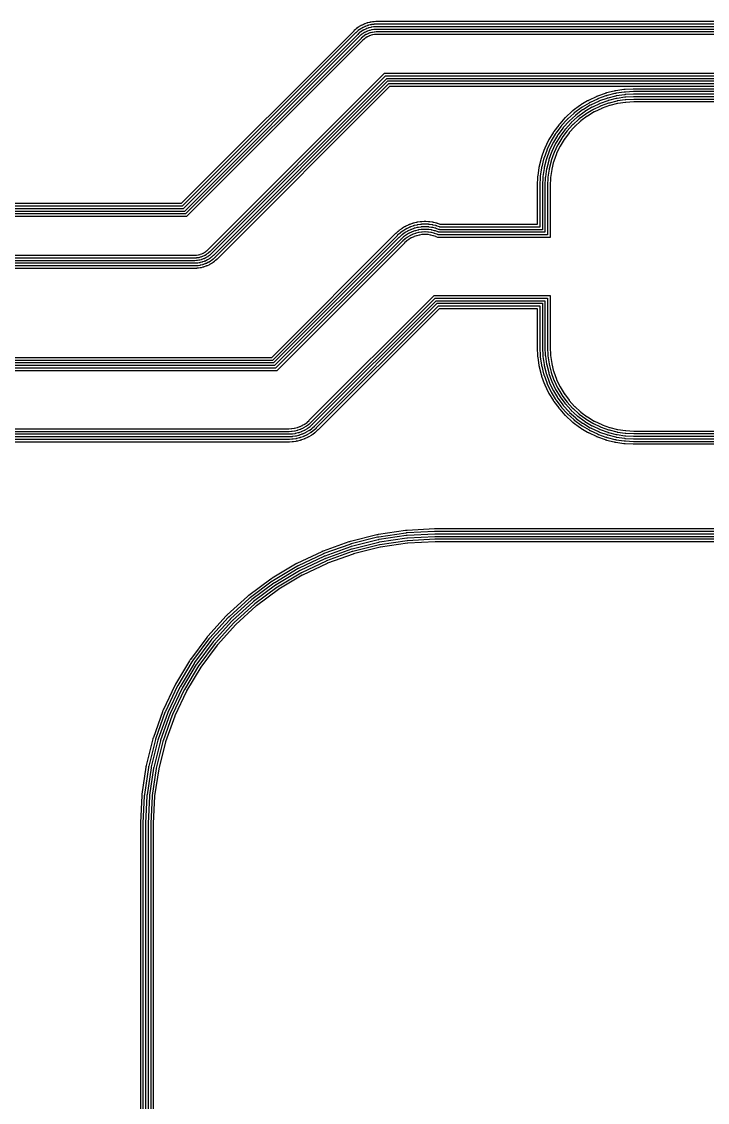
# Model space of a CAD drawing. Header units: metres. Extents: x 1.5 to 44, y 0.3 to 33.8.
# Drawn here: x 22.78 to 33.4, y 17.03 to 33.77 of the extents above; entities that cross this region are included whole.
import ezdxf

# ---------------------------------------------------------------- set-up
doc = ezdxf.new("R2010")
doc.units = ezdxf.units.M

msp = doc.modelspace()

# ---------------------------------------------------------------- linework, layer by layer
for points in [[(39.025, 33.694), (28.274, 33.694), (28.27, 33.694), (28.266, 33.694), (28.241, 33.693), (28.237, 33.692), (28.233, 33.692), (28.229, 33.692), (28.225, 33.691), (28.2, 33.687), (28.196, 33.687), (28.192, 33.686), (28.188, 33.685), (28.184, 33.684), (28.16, 33.678), (28.156, 33.677), (28.152, 33.676), (28.148, 33.675), (28.144, 33.673), (28.121, 33.665), (28.117, 33.664), (28.113, 33.662), (28.109, 33.661), (28.106, 33.659), (28.083, 33.648), (28.08, 33.646), (28.076, 33.645), (28.072, 33.643), (28.069, 33.64), (28.048, 33.628), (28.044, 33.626), (28.041, 33.623), (28.037, 33.621), (28.034, 33.619), (28.014, 33.604), (28.011, 33.601), (28.007, 33.599), (28.004, 33.596), (28.001, 33.593), (27.983, 33.577), (27.979, 33.573), (27.977, 33.571), (27.977, 33.571), (25.28, 30.874), (21.926, 30.874)], [(39.025, 33.734), (28.274, 33.734), (28.269, 33.734), (28.264, 33.734), (28.239, 33.733), (28.234, 33.732), (28.229, 33.732), (28.224, 33.731), (28.219, 33.731), (28.194, 33.727), (28.189, 33.726), (28.184, 33.725), (28.179, 33.724), (28.174, 33.723), (28.15, 33.717), (28.145, 33.716), (28.14, 33.714), (28.136, 33.713), (28.131, 33.711), (28.108, 33.703), (28.103, 33.701), (28.098, 33.699), (28.093, 33.697), (28.089, 33.695), (28.066, 33.684), (28.062, 33.682), (28.057, 33.68), (28.053, 33.677), (28.048, 33.675), (28.027, 33.662), (28.023, 33.659), (28.018, 33.657), (28.014, 33.654), (28.01, 33.651), (27.99, 33.636), (27.986, 33.633), (27.982, 33.63), (27.978, 33.626), (27.974, 33.623), (27.956, 33.606), (27.951, 33.602), (27.949, 33.599), (27.949, 33.599), (25.263, 30.914), (21.952, 30.914)], [(39.025, 33.774), (28.274, 33.774), (28.268, 33.774), (28.262, 33.774), (28.237, 33.773), (28.231, 33.772), (28.225, 33.772), (28.219, 33.771), (28.213, 33.77), (28.189, 33.767), (28.182, 33.766), (28.176, 33.765), (28.17, 33.763), (28.164, 33.762), (28.141, 33.756), (28.135, 33.754), (28.129, 33.753), (28.123, 33.751), (28.117, 33.749), (28.094, 33.74), (28.088, 33.738), (28.083, 33.736), (28.077, 33.734), (28.071, 33.731), (28.049, 33.721), (28.044, 33.718), (28.038, 33.715), (28.033, 33.712), (28.028, 33.709), (28.007, 33.696), (28.001, 33.693), (27.996, 33.69), (27.991, 33.686), (27.986, 33.683), (27.966, 33.668), (27.962, 33.664), (27.957, 33.661), (27.952, 33.657), (27.947, 33.653), (27.929, 33.636), (27.924, 33.631), (27.92, 33.628), (27.92, 33.628), (25.247, 30.954), (21.977, 30.954)], [(39.025, 33.574), (28.274, 33.574), (28.273, 33.574), (28.272, 33.574), (28.247, 33.573), (28.246, 33.573), (28.245, 33.573), (28.243, 33.573), (28.242, 33.572), (28.218, 33.569), (28.217, 33.569), (28.215, 33.568), (28.214, 33.568), (28.213, 33.568), (28.189, 33.562), (28.188, 33.562), (28.187, 33.561), (28.186, 33.561), (28.185, 33.56), (28.161, 33.552), (28.16, 33.552), (28.159, 33.551), (28.158, 33.551), (28.157, 33.55), (28.135, 33.54), (28.134, 33.539), (28.133, 33.539), (28.131, 33.538), (28.13, 33.537), (28.109, 33.525), (28.108, 33.524), (28.107, 33.524), (28.106, 33.523), (28.105, 33.522), (28.086, 33.508), (28.085, 33.507), (28.084, 33.506), (28.083, 33.505), (28.082, 33.504), (28.064, 33.488), (28.062, 33.487), (28.062, 33.486), (28.062, 33.486), (25.33, 30.754), (21.846, 30.754)], [(39.025, 33.614), (28.274, 33.614), (28.272, 33.614), (28.27, 33.614), (28.245, 33.613), (28.243, 33.613), (28.241, 33.612), (28.238, 33.612), (28.236, 33.612), (28.212, 33.608), (28.21, 33.608), (28.208, 33.608), (28.205, 33.607), (28.203, 33.607), (28.18, 33.601), (28.177, 33.6), (28.175, 33.599), (28.173, 33.599), (28.171, 33.598), (28.148, 33.59), (28.146, 33.589), (28.144, 33.588), (28.142, 33.587), (28.14, 33.586), (28.118, 33.576), (28.116, 33.575), (28.114, 33.574), (28.112, 33.573), (28.11, 33.572), (28.089, 33.559), (28.087, 33.558), (28.085, 33.557), (28.083, 33.556), (28.081, 33.554), (28.062, 33.54), (28.06, 33.538), (28.058, 33.537), (28.057, 33.536), (28.055, 33.534), (28.037, 33.518), (28.035, 33.516), (28.034, 33.515), (28.034, 33.515), (25.313, 30.794), (21.875, 30.794)], [(39.025, 33.654), (28.274, 33.654), (28.271, 33.654), (28.268, 33.654), (28.243, 33.653), (28.24, 33.653), (28.237, 33.652), (28.234, 33.652), (28.23, 33.652), (28.206, 33.648), (28.203, 33.647), (28.2, 33.647), (28.197, 33.646), (28.194, 33.645), (28.17, 33.639), (28.167, 33.639), (28.164, 33.638), (28.161, 33.637), (28.158, 33.636), (28.134, 33.627), (28.132, 33.626), (28.129, 33.625), (28.126, 33.624), (28.123, 33.623), (28.101, 33.612), (28.098, 33.611), (28.095, 33.609), (28.092, 33.608), (28.089, 33.606), (28.068, 33.593), (28.066, 33.592), (28.063, 33.59), (28.06, 33.588), (28.058, 33.586), (28.038, 33.572), (28.035, 33.57), (28.033, 33.568), (28.03, 33.566), (28.028, 33.564), (28.01, 33.547), (28.007, 33.544), (28.005, 33.543), (28.005, 33.543), (25.297, 30.834), (21.901, 30.834)], [(21.846, 30.154), (25.454, 30.154), (25.455, 30.154), (25.456, 30.154), (25.481, 30.155), (25.482, 30.155), (25.483, 30.155), (25.485, 30.155), (25.486, 30.156), (25.51, 30.159), (25.511, 30.159), (25.513, 30.16), (25.514, 30.16), (25.515, 30.16), (25.539, 30.166), (25.54, 30.166), (25.541, 30.167), (25.542, 30.167), (25.543, 30.168), (25.567, 30.176), (25.568, 30.176), (25.569, 30.177), (25.57, 30.177), (25.571, 30.178), (25.593, 30.188), (25.594, 30.189), (25.595, 30.189), (25.597, 30.19), (25.598, 30.191), (25.619, 30.203), (25.62, 30.204), (25.621, 30.204), (25.622, 30.205), (25.623, 30.206), (25.642, 30.221), (25.643, 30.221), (25.644, 30.222), (25.645, 30.223), (25.646, 30.224), (25.664, 30.24), (25.666, 30.241), (25.666, 30.242), (25.666, 30.242), (28.398, 32.974), (38.725, 32.974)], [(21.875, 30.114), (25.454, 30.114), (25.456, 30.114), (25.458, 30.114), (25.483, 30.115), (25.485, 30.115), (25.487, 30.116), (25.49, 30.116), (25.492, 30.116), (25.516, 30.12), (25.518, 30.12), (25.52, 30.12), (25.523, 30.121), (25.525, 30.121), (25.548, 30.127), (25.551, 30.128), (25.553, 30.129), (25.555, 30.129), (25.557, 30.13), (25.58, 30.138), (25.582, 30.139), (25.584, 30.14), (25.586, 30.141), (25.588, 30.142), (25.61, 30.152), (25.612, 30.153), (25.614, 30.154), (25.616, 30.155), (25.618, 30.156), (25.639, 30.169), (25.641, 30.17), (25.643, 30.171), (25.645, 30.172), (25.647, 30.174), (25.666, 30.188), (25.668, 30.19), (25.67, 30.191), (25.671, 30.193), (25.673, 30.194), (25.691, 30.21), (25.693, 30.212), (25.695, 30.214), (25.695, 30.214), (28.415, 32.934), (38.685, 32.934)], [(21.901, 30.074), (25.454, 30.074), (25.457, 30.074), (25.46, 30.074), (25.485, 30.075), (25.488, 30.075), (25.491, 30.076), (25.494, 30.076), (25.498, 30.076), (25.522, 30.08), (25.525, 30.081), (25.528, 30.081), (25.531, 30.082), (25.534, 30.083), (25.558, 30.089), (25.561, 30.089), (25.564, 30.09), (25.567, 30.091), (25.57, 30.092), (25.594, 30.101), (25.597, 30.102), (25.599, 30.103), (25.602, 30.104), (25.605, 30.105), (25.628, 30.116), (25.63, 30.117), (25.633, 30.119), (25.636, 30.12), (25.639, 30.122), (25.66, 30.135), (25.663, 30.136), (25.665, 30.138), (25.668, 30.14), (25.67, 30.142), (25.69, 30.156), (25.693, 30.158), (25.695, 30.16), (25.698, 30.162), (25.7, 30.164), (25.718, 30.181), (25.721, 30.184), (25.723, 30.185), (25.723, 30.185), (28.431, 32.894), (38.645, 32.894)], [(21.926, 30.034), (25.454, 30.034), (25.458, 30.034), (25.462, 30.034), (25.487, 30.035), (25.491, 30.036), (25.495, 30.036), (25.499, 30.036), (25.503, 30.037), (25.528, 30.041), (25.532, 30.041), (25.536, 30.042), (25.54, 30.043), (25.544, 30.044), (25.568, 30.05), (25.572, 30.051), (25.576, 30.052), (25.58, 30.053), (25.584, 30.055), (25.607, 30.063), (25.611, 30.064), (25.615, 30.066), (25.619, 30.068), (25.622, 30.069), (25.645, 30.08), (25.648, 30.082), (25.652, 30.083), (25.656, 30.086), (25.659, 30.088), (25.68, 30.1), (25.684, 30.102), (25.687, 30.105), (25.691, 30.107), (25.694, 30.109), (25.714, 30.124), (25.717, 30.127), (25.721, 30.129), (25.724, 30.132), (25.727, 30.135), (25.745, 30.151), (25.749, 30.155), (25.751, 30.157), (25.751, 30.157), (28.448, 32.854), (38.605, 32.854)], [(36.263, 32.689), (32.263, 32.689), (32.258, 32.689), (32.253, 32.689), (32.13, 32.683), (32.125, 32.682), (32.12, 32.682), (32.115, 32.681), (32.11, 32.681), (31.988, 32.663), (31.983, 32.662), (31.978, 32.661), (31.973, 32.66), (31.968, 32.659), (31.849, 32.629), (31.844, 32.628), (31.839, 32.626), (31.834, 32.625), (31.829, 32.623), (31.714, 32.582), (31.709, 32.58), (31.704, 32.578), (31.7, 32.576), (31.695, 32.574), (31.584, 32.521), (31.579, 32.519), (31.575, 32.517), (31.57, 32.514), (31.566, 32.512), (31.461, 32.448), (31.456, 32.446), (31.452, 32.443), (31.448, 32.44), (31.443, 32.437), (31.345, 32.364), (31.341, 32.361), (31.337, 32.358), (31.333, 32.354), (31.329, 32.351), (31.238, 32.268), (31.234, 32.265), (31.231, 32.261), (31.227, 32.258), (31.224, 32.254), (31.141, 32.163), (31.138, 32.159), (31.134, 32.155), (31.131, 32.151), (31.128, 32.147), (31.055, 32.049), (31.052, 32.044), (31.049, 32.04), (31.046, 32.036), (31.044, 32.031), (30.98, 31.926), (30.978, 31.922), (30.975, 31.917), (30.973, 31.913), (30.971, 31.908), (30.918, 31.797), (30.916, 31.792), (30.914, 31.788), (30.912, 31.783), (30.91, 31.778), (30.869, 31.663), (30.867, 31.658), (30.866, 31.653), (30.864, 31.648), (30.863, 31.643), (30.833, 31.524), (30.832, 31.519), (30.831, 31.514), (30.83, 31.509), (30.829, 31.504), (30.811, 31.382), (30.811, 31.377), (30.81, 31.372), (30.81, 31.367), (30.809, 31.362), (30.803, 31.239), (30.803, 31.234), (30.803, 31.229), (30.803, 30.589), (29.257, 30.589), (29.254, 30.591), (29.249, 30.592), (29.212, 30.606), (29.207, 30.607), (29.202, 30.609), (29.197, 30.61), (29.192, 30.612), (29.154, 30.621), (29.149, 30.622), (29.144, 30.623), (29.139, 30.624), (29.134, 30.625), (29.095, 30.631), (29.09, 30.632), (29.085, 30.632), (29.08, 30.633), (29.075, 30.633), (29.035, 30.635), (29.03, 30.635), (29.025, 30.635), (29.02, 30.635), (29.015, 30.635), (28.975, 30.633), (28.97, 30.633), (28.965, 30.632), (28.96, 30.632), (28.955, 30.631), (28.916, 30.625), (28.911, 30.624), (28.906, 30.623), (28.901, 30.622), (28.896, 30.621), (28.858, 30.612), (28.853, 30.61), (28.848, 30.609), (28.843, 30.607), (28.838, 30.606), (28.801, 30.592), (28.796, 30.591), (28.791, 30.589), (28.787, 30.587), (28.782, 30.585), (28.747, 30.568), (28.742, 30.566), (28.737, 30.563), (28.733, 30.561), (28.728, 30.558), (28.695, 30.538), (28.69, 30.535), (28.686, 30.532), (28.682, 30.529), (28.678, 30.526), (28.646, 30.503), (28.642, 30.5), (28.638, 30.497), (28.634, 30.493), (28.63, 30.49), (28.601, 30.464), (28.596, 30.459), (28.594, 30.456), (28.594, 30.456), (26.661, 28.524), (21.86, 28.524)], [(36.263, 32.729), (32.263, 32.729), (32.257, 32.729), (32.251, 32.729), (32.128, 32.723), (32.122, 32.722), (32.116, 32.722), (32.11, 32.721), (32.104, 32.72), (31.982, 32.702), (31.976, 32.701), (31.97, 32.7), (31.964, 32.699), (31.958, 32.698), (31.839, 32.668), (31.833, 32.666), (31.828, 32.664), (31.822, 32.663), (31.816, 32.661), (31.7, 32.619), (31.695, 32.617), (31.689, 32.615), (31.683, 32.612), (31.678, 32.61), (31.567, 32.557), (31.561, 32.555), (31.556, 32.552), (31.551, 32.549), (31.545, 32.546), (31.44, 32.483), (31.435, 32.48), (31.43, 32.476), (31.425, 32.473), (31.42, 32.469), (31.321, 32.396), (31.316, 32.392), (31.311, 32.389), (31.307, 32.385), (31.302, 32.381), (31.211, 32.298), (31.207, 32.294), (31.202, 32.29), (31.198, 32.285), (31.194, 32.281), (31.112, 32.19), (31.107, 32.185), (31.103, 32.181), (31.1, 32.176), (31.096, 32.171), (31.023, 32.072), (31.019, 32.067), (31.016, 32.062), (31.012, 32.057), (31.009, 32.052), (30.946, 31.947), (30.943, 31.941), (30.94, 31.936), (30.937, 31.931), (30.935, 31.925), (30.882, 31.814), (30.88, 31.809), (30.877, 31.803), (30.875, 31.797), (30.873, 31.792), (30.831, 31.676), (30.829, 31.67), (30.828, 31.664), (30.826, 31.659), (30.824, 31.653), (30.795, 31.534), (30.793, 31.528), (30.792, 31.522), (30.791, 31.516), (30.79, 31.51), (30.772, 31.388), (30.771, 31.382), (30.77, 31.376), (30.77, 31.37), (30.769, 31.364), (30.763, 31.241), (30.763, 31.235), (30.763, 31.229), (30.763, 30.629), (29.265, 30.629), (29.262, 30.63), (29.225, 30.643), (29.22, 30.645), (29.214, 30.647), (29.208, 30.649), (29.202, 30.65), (29.164, 30.66), (29.158, 30.661), (29.152, 30.663), (29.146, 30.664), (29.14, 30.665), (29.101, 30.671), (29.095, 30.671), (29.089, 30.672), (29.083, 30.673), (29.077, 30.673), (29.037, 30.675), (29.031, 30.675), (29.025, 30.675), (29.019, 30.675), (29.013, 30.675), (28.974, 30.673), (28.967, 30.673), (28.961, 30.672), (28.955, 30.671), (28.949, 30.671), (28.91, 30.665), (28.904, 30.664), (28.898, 30.663), (28.892, 30.661), (28.886, 30.66), (28.848, 30.65), (28.842, 30.649), (28.836, 30.647), (28.83, 30.645), (28.825, 30.643), (28.788, 30.63), (28.782, 30.628), (28.776, 30.626), (28.771, 30.623), (28.765, 30.621), (28.729, 30.604), (28.724, 30.601), (28.719, 30.598), (28.713, 30.595), (28.708, 30.592), (28.674, 30.572), (28.669, 30.569), (28.664, 30.566), (28.659, 30.562), (28.654, 30.559), (28.622, 30.535), (28.617, 30.531), (28.613, 30.528), (28.608, 30.524), (28.603, 30.52), (28.574, 30.493), (28.569, 30.488), (28.565, 30.485), (28.565, 30.485), (26.645, 28.564), (21.881, 28.564)], [(21.952, 29.994), (25.454, 29.994), (25.459, 29.994), (25.464, 29.994), (25.489, 29.995), (25.494, 29.996), (25.499, 29.996), (25.504, 29.997), (25.509, 29.997), (25.534, 30.001), (25.539, 30.002), (25.544, 30.003), (25.549, 30.004), (25.554, 30.005), (25.578, 30.011), (25.583, 30.012), (25.588, 30.014), (25.592, 30.015), (25.597, 30.017), (25.62, 30.025), (25.625, 30.027), (25.63, 30.029), (25.635, 30.031), (25.64, 30.033), (25.662, 30.044), (25.666, 30.046), (25.671, 30.048), (25.675, 30.051), (25.68, 30.053), (25.701, 30.066), (25.705, 30.069), (25.71, 30.071), (25.714, 30.074), (25.718, 30.077), (25.738, 30.092), (25.742, 30.095), (25.746, 30.098), (25.75, 30.102), (25.754, 30.105), (25.772, 30.122), (25.777, 30.126), (25.779, 30.129), (25.779, 30.129), (28.465, 32.814), (38.565, 32.814)], [(21.977, 29.954), (25.454, 29.954), (25.46, 29.954), (25.466, 29.954), (25.491, 29.955), (25.497, 29.956), (25.503, 29.956), (25.509, 29.957), (25.515, 29.958), (25.539, 29.961), (25.546, 29.962), (25.552, 29.963), (25.558, 29.965), (25.564, 29.966), (25.587, 29.972), (25.593, 29.974), (25.599, 29.975), (25.605, 29.977), (25.611, 29.979), (25.634, 29.988), (25.64, 29.99), (25.645, 29.992), (25.651, 29.994), (25.657, 29.997), (25.679, 30.007), (25.684, 30.01), (25.69, 30.013), (25.695, 30.016), (25.7, 30.019), (25.722, 30.032), (25.727, 30.035), (25.732, 30.038), (25.737, 30.042), (25.742, 30.045), (25.762, 30.06), (25.766, 30.064), (25.771, 30.067), (25.776, 30.071), (25.781, 30.075), (25.799, 30.092), (25.804, 30.097), (25.808, 30.1), (25.808, 30.1), (28.481, 32.774), (38.525, 32.774)], [(36.263, 32.529), (32.263, 32.529), (32.262, 32.529), (32.261, 32.529), (32.138, 32.523), (32.137, 32.523), (32.136, 32.523), (32.134, 32.523), (32.133, 32.522), (32.012, 32.504), (32.011, 32.504), (32.009, 32.504), (32.008, 32.504), (32.007, 32.503), (31.888, 32.474), (31.887, 32.473), (31.886, 32.473), (31.884, 32.473), (31.883, 32.472), (31.768, 32.431), (31.767, 32.431), (31.766, 32.43), (31.764, 32.43), (31.763, 32.429), (31.652, 32.377), (31.651, 32.376), (31.65, 32.376), (31.649, 32.375), (31.648, 32.374), (31.543, 32.311), (31.542, 32.311), (31.541, 32.31), (31.54, 32.309), (31.539, 32.309), (31.44, 32.235), (31.439, 32.235), (31.438, 32.234), (31.437, 32.233), (31.436, 32.232), (31.346, 32.15), (31.345, 32.149), (31.344, 32.148), (31.343, 32.147), (31.342, 32.146), (31.26, 32.056), (31.259, 32.055), (31.258, 32.054), (31.257, 32.053), (31.257, 32.052), (31.184, 31.953), (31.183, 31.952), (31.182, 31.951), (31.181, 31.95), (31.181, 31.949), (31.118, 31.844), (31.117, 31.843), (31.117, 31.842), (31.116, 31.841), (31.115, 31.84), (31.063, 31.729), (31.062, 31.728), (31.062, 31.727), (31.062, 31.725), (31.061, 31.724), (31.02, 31.609), (31.019, 31.608), (31.019, 31.606), (31.019, 31.605), (31.018, 31.604), (30.989, 31.485), (30.988, 31.484), (30.988, 31.483), (30.988, 31.481), (30.988, 31.48), (30.97, 31.359), (30.969, 31.358), (30.969, 31.356), (30.969, 31.355), (30.969, 31.354), (30.963, 31.231), (30.963, 31.23), (30.963, 31.229), (30.963, 30.429), (29.222, 30.429), (29.2, 30.44), (29.198, 30.44), (29.197, 30.441), (29.196, 30.441), (29.195, 30.442), (29.158, 30.455), (29.157, 30.455), (29.156, 30.456), (29.155, 30.456), (29.153, 30.456), (29.115, 30.466), (29.114, 30.466), (29.113, 30.467), (29.112, 30.467), (29.11, 30.467), (29.072, 30.473), (29.07, 30.473), (29.069, 30.473), (29.068, 30.473), (29.067, 30.473), (29.027, 30.475), (29.026, 30.475), (29.025, 30.475), (29.024, 30.475), (29.023, 30.475), (28.983, 30.473), (28.982, 30.473), (28.981, 30.473), (28.98, 30.473), (28.978, 30.473), (28.94, 30.467), (28.938, 30.467), (28.937, 30.467), (28.936, 30.466), (28.935, 30.466), (28.897, 30.456), (28.896, 30.456), (28.894, 30.456), (28.893, 30.455), (28.892, 30.455), (28.855, 30.442), (28.854, 30.441), (28.853, 30.441), (28.852, 30.44), (28.85, 30.44), (28.815, 30.423), (28.814, 30.423), (28.813, 30.422), (28.812, 30.421), (28.811, 30.421), (28.777, 30.401), (28.776, 30.4), (28.775, 30.399), (28.774, 30.399), (28.773, 30.398), (28.741, 30.375), (28.74, 30.374), (28.739, 30.373), (28.738, 30.372), (28.738, 30.371), (28.708, 30.345), (28.707, 30.344), (28.707, 30.343), (28.707, 30.343), (26.728, 28.364), (21.775, 28.364)], [(36.263, 32.569), (32.263, 32.569), (32.261, 32.569), (32.259, 32.569), (32.136, 32.563), (32.134, 32.563), (32.132, 32.563), (32.129, 32.562), (32.127, 32.562), (32.006, 32.544), (32.004, 32.544), (32.002, 32.543), (31.999, 32.543), (31.997, 32.542), (31.878, 32.512), (31.876, 32.512), (31.874, 32.511), (31.872, 32.511), (31.87, 32.51), (31.754, 32.469), (31.752, 32.468), (31.75, 32.467), (31.748, 32.466), (31.746, 32.465), (31.635, 32.413), (31.633, 32.412), (31.631, 32.411), (31.629, 32.41), (31.627, 32.409), (31.522, 32.346), (31.52, 32.344), (31.519, 32.343), (31.517, 32.342), (31.515, 32.341), (31.416, 32.268), (31.415, 32.266), (31.413, 32.265), (31.411, 32.263), (31.41, 32.262), (31.319, 32.18), (31.317, 32.178), (31.315, 32.177), (31.314, 32.175), (31.312, 32.173), (31.23, 32.082), (31.229, 32.081), (31.227, 32.079), (31.226, 32.077), (31.224, 32.076), (31.151, 31.977), (31.15, 31.975), (31.149, 31.973), (31.148, 31.972), (31.146, 31.97), (31.083, 31.865), (31.082, 31.863), (31.081, 31.861), (31.08, 31.859), (31.079, 31.857), (31.027, 31.746), (31.026, 31.744), (31.025, 31.742), (31.024, 31.74), (31.023, 31.738), (30.982, 31.622), (30.981, 31.62), (30.981, 31.618), (30.98, 31.616), (30.98, 31.614), (30.95, 31.495), (30.949, 31.493), (30.949, 31.49), (30.948, 31.488), (30.948, 31.486), (30.93, 31.365), (30.93, 31.363), (30.929, 31.36), (30.929, 31.358), (30.929, 31.356), (30.923, 31.233), (30.923, 31.231), (30.923, 31.229), (30.923, 30.469), (29.231, 30.469), (29.217, 30.476), (29.215, 30.477), (29.213, 30.478), (29.211, 30.479), (29.208, 30.479), (29.172, 30.493), (29.169, 30.493), (29.167, 30.494), (29.165, 30.495), (29.163, 30.495), (29.125, 30.505), (29.123, 30.505), (29.121, 30.506), (29.118, 30.506), (29.116, 30.507), (29.077, 30.512), (29.075, 30.513), (29.073, 30.513), (29.071, 30.513), (29.069, 30.513), (29.029, 30.515), (29.027, 30.515), (29.025, 30.515), (29.023, 30.515), (29.021, 30.515), (28.981, 30.513), (28.979, 30.513), (28.977, 30.513), (28.975, 30.513), (28.973, 30.512), (28.934, 30.507), (28.932, 30.506), (28.929, 30.506), (28.927, 30.505), (28.925, 30.505), (28.887, 30.495), (28.885, 30.495), (28.883, 30.494), (28.881, 30.493), (28.879, 30.493), (28.842, 30.479), (28.839, 30.479), (28.837, 30.478), (28.835, 30.477), (28.833, 30.476), (28.798, 30.459), (28.796, 30.458), (28.794, 30.457), (28.792, 30.456), (28.79, 30.455), (28.756, 30.435), (28.755, 30.434), (28.753, 30.433), (28.751, 30.431), (28.749, 30.43), (28.718, 30.407), (28.716, 30.405), (28.714, 30.404), (28.712, 30.403), (28.711, 30.401), (28.682, 30.375), (28.68, 30.373), (28.678, 30.372), (28.678, 30.372), (26.711, 28.404), (21.797, 28.404)], [(36.263, 32.609), (32.263, 32.609), (32.26, 32.609), (32.257, 32.609), (32.134, 32.603), (32.131, 32.603), (32.128, 32.602), (32.125, 32.602), (32.121, 32.602), (32, 32.584), (31.997, 32.583), (31.994, 32.582), (31.991, 32.582), (31.988, 32.581), (31.869, 32.551), (31.865, 32.55), (31.862, 32.55), (31.859, 32.549), (31.856, 32.548), (31.741, 32.506), (31.738, 32.505), (31.735, 32.504), (31.732, 32.503), (31.729, 32.501), (31.618, 32.449), (31.615, 32.448), (31.612, 32.446), (31.61, 32.445), (31.607, 32.443), (31.502, 32.38), (31.499, 32.378), (31.496, 32.376), (31.494, 32.375), (31.491, 32.373), (31.393, 32.3), (31.39, 32.298), (31.388, 32.296), (31.385, 32.294), (31.383, 32.292), (31.292, 32.209), (31.289, 32.207), (31.287, 32.205), (31.285, 32.203), (31.283, 32.2), (31.2, 32.109), (31.198, 32.107), (31.196, 32.104), (31.194, 32.102), (31.192, 32.099), (31.119, 32.001), (31.117, 31.998), (31.116, 31.996), (31.114, 31.993), (31.112, 31.99), (31.049, 31.885), (31.047, 31.882), (31.046, 31.88), (31.044, 31.877), (31.043, 31.874), (30.991, 31.763), (30.989, 31.76), (30.988, 31.757), (30.987, 31.754), (30.986, 31.751), (30.944, 31.636), (30.943, 31.633), (30.942, 31.63), (30.942, 31.627), (30.941, 31.623), (30.911, 31.504), (30.91, 31.501), (30.91, 31.498), (30.909, 31.495), (30.908, 31.492), (30.89, 31.371), (30.89, 31.367), (30.89, 31.364), (30.889, 31.361), (30.889, 31.358), (30.883, 31.235), (30.883, 31.232), (30.883, 31.229), (30.883, 30.509), (29.24, 30.509), (29.234, 30.512), (29.231, 30.514), (29.228, 30.515), (29.225, 30.516), (29.222, 30.517), (29.185, 30.53), (29.182, 30.531), (29.179, 30.532), (29.176, 30.533), (29.173, 30.534), (29.135, 30.544), (29.132, 30.544), (29.128, 30.545), (29.125, 30.546), (29.122, 30.546), (29.083, 30.552), (29.08, 30.552), (29.077, 30.553), (29.074, 30.553), (29.071, 30.553), (29.031, 30.555), (29.028, 30.555), (29.025, 30.555), (29.022, 30.555), (29.019, 30.555), (28.979, 30.553), (28.976, 30.553), (28.973, 30.553), (28.97, 30.552), (28.967, 30.552), (28.928, 30.546), (28.925, 30.546), (28.922, 30.545), (28.918, 30.544), (28.915, 30.544), (28.877, 30.534), (28.874, 30.533), (28.871, 30.532), (28.868, 30.531), (28.865, 30.53), (28.828, 30.517), (28.825, 30.516), (28.822, 30.515), (28.819, 30.514), (28.816, 30.512), (28.781, 30.495), (28.778, 30.494), (28.775, 30.493), (28.772, 30.491), (28.77, 30.489), (28.736, 30.469), (28.733, 30.468), (28.73, 30.466), (28.728, 30.464), (28.725, 30.462), (28.694, 30.439), (28.691, 30.437), (28.689, 30.435), (28.686, 30.433), (28.684, 30.431), (28.655, 30.404), (28.652, 30.402), (28.65, 30.4), (28.65, 30.4), (26.694, 28.444), (21.82, 28.444)], [(36.263, 32.649), (32.263, 32.649), (32.259, 32.649), (32.255, 32.649), (32.132, 32.643), (32.128, 32.643), (32.124, 32.642), (32.12, 32.642), (32.116, 32.641), (31.994, 32.623), (31.99, 32.622), (31.986, 32.622), (31.982, 32.621), (31.978, 32.62), (31.859, 32.59), (31.855, 32.589), (31.851, 32.588), (31.847, 32.587), (31.843, 32.585), (31.727, 32.544), (31.723, 32.542), (31.72, 32.541), (31.716, 32.539), (31.712, 32.538), (31.601, 32.485), (31.597, 32.483), (31.594, 32.481), (31.59, 32.479), (31.586, 32.477), (31.481, 32.414), (31.478, 32.412), (31.474, 32.41), (31.471, 32.407), (31.467, 32.405), (31.369, 32.332), (31.365, 32.329), (31.362, 32.327), (31.359, 32.324), (31.356, 32.321), (31.265, 32.239), (31.262, 32.236), (31.259, 32.233), (31.256, 32.23), (31.253, 32.227), (31.171, 32.136), (31.168, 32.133), (31.165, 32.13), (31.163, 32.127), (31.16, 32.123), (31.087, 32.025), (31.085, 32.021), (31.082, 32.018), (31.08, 32.014), (31.078, 32.011), (31.015, 31.906), (31.013, 31.902), (31.011, 31.898), (31.009, 31.895), (31.007, 31.891), (30.954, 31.78), (30.953, 31.776), (30.951, 31.772), (30.95, 31.769), (30.948, 31.765), (30.907, 31.649), (30.905, 31.645), (30.904, 31.641), (30.903, 31.637), (30.902, 31.633), (30.872, 31.514), (30.871, 31.51), (30.87, 31.506), (30.87, 31.502), (30.869, 31.498), (30.851, 31.376), (30.85, 31.372), (30.85, 31.368), (30.849, 31.364), (30.849, 31.36), (30.843, 31.237), (30.843, 31.233), (30.843, 31.229), (30.843, 30.549), (29.249, 30.549), (29.247, 30.55), (29.243, 30.552), (29.239, 30.553), (29.235, 30.555), (29.198, 30.568), (29.195, 30.569), (29.191, 30.571), (29.187, 30.572), (29.182, 30.573), (29.144, 30.582), (29.14, 30.583), (29.136, 30.584), (29.132, 30.585), (29.128, 30.586), (29.089, 30.591), (29.085, 30.592), (29.081, 30.592), (29.077, 30.593), (29.073, 30.593), (29.033, 30.595), (29.029, 30.595), (29.025, 30.595), (29.021, 30.595), (29.017, 30.595), (28.977, 30.593), (28.973, 30.593), (28.969, 30.592), (28.965, 30.592), (28.961, 30.591), (28.922, 30.586), (28.918, 30.585), (28.914, 30.584), (28.91, 30.583), (28.906, 30.582), (28.868, 30.573), (28.863, 30.572), (28.859, 30.571), (28.856, 30.569), (28.852, 30.568), (28.815, 30.555), (28.811, 30.553), (28.807, 30.552), (28.803, 30.55), (28.799, 30.548), (28.764, 30.532), (28.76, 30.53), (28.756, 30.528), (28.753, 30.526), (28.749, 30.524), (28.715, 30.504), (28.712, 30.501), (28.708, 30.499), (28.705, 30.497), (28.701, 30.494), (28.67, 30.471), (28.667, 30.468), (28.663, 30.466), (28.66, 30.463), (28.657, 30.46), (28.628, 30.434), (28.624, 30.43), (28.622, 30.428), (28.622, 30.428), (26.678, 28.484), (21.84, 28.484)], [(21.775, 27.464), (26.914, 27.464), (26.915, 27.464), (26.916, 27.464), (26.956, 27.466), (26.957, 27.466), (26.958, 27.466), (26.959, 27.466), (26.961, 27.466), (26.999, 27.472), (27.001, 27.472), (27.002, 27.472), (27.003, 27.473), (27.004, 27.473), (27.042, 27.483), (27.044, 27.483), (27.045, 27.483), (27.046, 27.484), (27.047, 27.484), (27.084, 27.497), (27.085, 27.498), (27.086, 27.498), (27.087, 27.499), (27.089, 27.499), (27.124, 27.516), (27.125, 27.516), (27.126, 27.517), (27.127, 27.518), (27.128, 27.518), (27.162, 27.538), (27.163, 27.539), (27.164, 27.54), (27.165, 27.54), (27.166, 27.541), (27.198, 27.564), (27.199, 27.565), (27.2, 27.566), (27.201, 27.567), (27.201, 27.568), (27.231, 27.594), (27.232, 27.595), (27.232, 27.596), (27.232, 27.596), (29.165, 29.529), (30.963, 29.529), (30.963, 28.729), (30.963, 28.728), (30.963, 28.727), (30.969, 28.604), (30.969, 28.603), (30.969, 28.602), (30.969, 28.6), (30.97, 28.599), (30.988, 28.478), (30.988, 28.477), (30.988, 28.475), (30.988, 28.474), (30.989, 28.473), (31.018, 28.354), (31.019, 28.353), (31.019, 28.352), (31.019, 28.35), (31.02, 28.349), (31.061, 28.234), (31.062, 28.233), (31.062, 28.232), (31.062, 28.23), (31.063, 28.229), (31.115, 28.118), (31.116, 28.117), (31.117, 28.116), (31.117, 28.115), (31.118, 28.114), (31.181, 28.009), (31.181, 28.008), (31.182, 28.007), (31.183, 28.006), (31.184, 28.005), (31.257, 27.906), (31.257, 27.905), (31.258, 27.904), (31.259, 27.903), (31.26, 27.902), (31.342, 27.812), (31.343, 27.811), (31.344, 27.81), (31.345, 27.809), (31.346, 27.808), (31.436, 27.726), (31.437, 27.725), (31.438, 27.724), (31.439, 27.723), (31.44, 27.723), (31.539, 27.65), (31.54, 27.649), (31.541, 27.648), (31.542, 27.647), (31.543, 27.647), (31.648, 27.584), (31.649, 27.583), (31.65, 27.583), (31.651, 27.582), (31.652, 27.581), (31.763, 27.529), (31.764, 27.528), (31.766, 27.528), (31.767, 27.528), (31.768, 27.527), (31.883, 27.486), (31.884, 27.485), (31.886, 27.485), (31.887, 27.485), (31.888, 27.484), (32.007, 27.455), (32.008, 27.454), (32.009, 27.454), (32.011, 27.454), (32.012, 27.454), (32.133, 27.436), (32.134, 27.435), (32.136, 27.435), (32.137, 27.435), (32.138, 27.435), (32.261, 27.429), (32.262, 27.429), (32.263, 27.429), (36.263, 27.429)], [(21.797, 27.424), (26.914, 27.424), (26.916, 27.424), (26.918, 27.424), (26.958, 27.426), (26.96, 27.426), (26.962, 27.426), (26.964, 27.426), (26.966, 27.427), (27.005, 27.432), (27.007, 27.433), (27.01, 27.433), (27.012, 27.434), (27.014, 27.434), (27.052, 27.444), (27.054, 27.444), (27.056, 27.445), (27.058, 27.446), (27.061, 27.446), (27.097, 27.46), (27.1, 27.46), (27.102, 27.461), (27.104, 27.462), (27.106, 27.463), (27.141, 27.48), (27.143, 27.481), (27.145, 27.482), (27.147, 27.483), (27.149, 27.484), (27.183, 27.504), (27.185, 27.505), (27.186, 27.506), (27.188, 27.508), (27.19, 27.509), (27.222, 27.532), (27.223, 27.534), (27.225, 27.535), (27.227, 27.537), (27.228, 27.538), (27.257, 27.564), (27.259, 27.566), (27.261, 27.567), (27.261, 27.567), (29.182, 29.489), (30.923, 29.489), (30.923, 28.729), (30.923, 28.727), (30.923, 28.725), (30.929, 28.602), (30.929, 28.6), (30.929, 28.598), (30.93, 28.595), (30.93, 28.593), (30.948, 28.472), (30.948, 28.47), (30.949, 28.468), (30.949, 28.465), (30.95, 28.463), (30.98, 28.344), (30.98, 28.342), (30.981, 28.34), (30.981, 28.338), (30.982, 28.336), (31.023, 28.22), (31.024, 28.218), (31.025, 28.216), (31.026, 28.214), (31.027, 28.212), (31.079, 28.101), (31.08, 28.099), (31.081, 28.097), (31.082, 28.095), (31.083, 28.093), (31.146, 27.988), (31.148, 27.986), (31.149, 27.985), (31.15, 27.983), (31.151, 27.981), (31.224, 27.882), (31.226, 27.881), (31.227, 27.879), (31.229, 27.877), (31.23, 27.876), (31.312, 27.785), (31.314, 27.783), (31.315, 27.781), (31.317, 27.78), (31.319, 27.778), (31.41, 27.696), (31.411, 27.695), (31.413, 27.693), (31.415, 27.692), (31.416, 27.69), (31.515, 27.617), (31.517, 27.616), (31.519, 27.615), (31.52, 27.614), (31.522, 27.612), (31.627, 27.549), (31.629, 27.548), (31.631, 27.547), (31.633, 27.546), (31.635, 27.545), (31.746, 27.493), (31.748, 27.492), (31.75, 27.491), (31.752, 27.49), (31.754, 27.489), (31.87, 27.448), (31.872, 27.447), (31.874, 27.447), (31.876, 27.446), (31.878, 27.446), (31.997, 27.416), (31.999, 27.415), (32.002, 27.415), (32.004, 27.414), (32.006, 27.414), (32.127, 27.396), (32.129, 27.396), (32.132, 27.395), (32.134, 27.395), (32.136, 27.395), (32.259, 27.389), (32.261, 27.389), (32.263, 27.389), (36.263, 27.389)], [(21.82, 27.384), (26.914, 27.384), (26.917, 27.384), (26.92, 27.384), (26.96, 27.386), (26.963, 27.386), (26.966, 27.386), (26.969, 27.387), (26.972, 27.387), (27.011, 27.393), (27.014, 27.393), (27.017, 27.394), (27.021, 27.395), (27.024, 27.395), (27.062, 27.405), (27.065, 27.406), (27.068, 27.407), (27.071, 27.408), (27.074, 27.409), (27.111, 27.422), (27.114, 27.423), (27.117, 27.424), (27.12, 27.425), (27.123, 27.427), (27.158, 27.444), (27.161, 27.445), (27.164, 27.446), (27.167, 27.448), (27.169, 27.45), (27.203, 27.47), (27.206, 27.471), (27.209, 27.473), (27.211, 27.475), (27.214, 27.477), (27.245, 27.5), (27.248, 27.502), (27.25, 27.504), (27.253, 27.506), (27.255, 27.508), (27.284, 27.535), (27.287, 27.537), (27.289, 27.539), (27.289, 27.539), (29.199, 29.449), (30.883, 29.449), (30.883, 28.729), (30.883, 28.726), (30.883, 28.723), (30.889, 28.6), (30.889, 28.597), (30.89, 28.594), (30.89, 28.591), (30.89, 28.587), (30.908, 28.466), (30.909, 28.463), (30.91, 28.46), (30.91, 28.457), (30.911, 28.454), (30.941, 28.335), (30.942, 28.331), (30.942, 28.328), (30.943, 28.325), (30.944, 28.322), (30.986, 28.207), (30.987, 28.204), (30.988, 28.201), (30.989, 28.198), (30.991, 28.195), (31.043, 28.084), (31.044, 28.081), (31.046, 28.078), (31.047, 28.076), (31.049, 28.073), (31.112, 27.968), (31.114, 27.965), (31.116, 27.962), (31.117, 27.96), (31.119, 27.957), (31.192, 27.859), (31.194, 27.856), (31.196, 27.854), (31.198, 27.851), (31.2, 27.849), (31.283, 27.758), (31.285, 27.755), (31.287, 27.753), (31.289, 27.751), (31.292, 27.749), (31.383, 27.666), (31.385, 27.664), (31.388, 27.662), (31.39, 27.66), (31.393, 27.658), (31.491, 27.585), (31.494, 27.583), (31.496, 27.582), (31.499, 27.58), (31.502, 27.578), (31.607, 27.515), (31.61, 27.513), (31.612, 27.512), (31.615, 27.51), (31.618, 27.509), (31.729, 27.457), (31.732, 27.455), (31.735, 27.454), (31.738, 27.453), (31.741, 27.452), (31.856, 27.41), (31.859, 27.409), (31.862, 27.408), (31.865, 27.408), (31.869, 27.407), (31.988, 27.377), (31.991, 27.376), (31.994, 27.376), (31.997, 27.375), (32, 27.374), (32.121, 27.356), (32.125, 27.356), (32.128, 27.356), (32.131, 27.355), (32.134, 27.355), (32.257, 27.349), (32.26, 27.349), (32.263, 27.349), (36.263, 27.349)], [(21.84, 27.344), (26.914, 27.344), (26.918, 27.344), (26.922, 27.344), (26.962, 27.346), (26.966, 27.346), (26.97, 27.347), (26.974, 27.347), (26.978, 27.348), (27.017, 27.353), (27.021, 27.354), (27.025, 27.355), (27.029, 27.356), (27.033, 27.357), (27.071, 27.366), (27.076, 27.367), (27.08, 27.368), (27.084, 27.37), (27.087, 27.371), (27.124, 27.384), (27.128, 27.386), (27.132, 27.387), (27.136, 27.389), (27.14, 27.391), (27.175, 27.407), (27.179, 27.409), (27.183, 27.411), (27.186, 27.413), (27.19, 27.415), (27.224, 27.435), (27.227, 27.438), (27.231, 27.44), (27.234, 27.442), (27.238, 27.445), (27.269, 27.468), (27.272, 27.471), (27.276, 27.473), (27.279, 27.476), (27.282, 27.479), (27.311, 27.505), (27.315, 27.509), (27.317, 27.511), (27.317, 27.511), (29.215, 29.409), (30.843, 29.409), (30.843, 28.729), (30.843, 28.725), (30.843, 28.721), (30.849, 28.598), (30.849, 28.594), (30.85, 28.59), (30.85, 28.586), (30.851, 28.582), (30.869, 28.46), (30.87, 28.456), (30.87, 28.452), (30.871, 28.448), (30.872, 28.444), (30.902, 28.325), (30.903, 28.321), (30.904, 28.317), (30.905, 28.313), (30.907, 28.309), (30.948, 28.193), (30.95, 28.189), (30.951, 28.186), (30.953, 28.182), (30.954, 28.178), (31.007, 28.067), (31.009, 28.063), (31.011, 28.06), (31.013, 28.056), (31.015, 28.052), (31.078, 27.947), (31.08, 27.944), (31.082, 27.94), (31.085, 27.937), (31.087, 27.933), (31.16, 27.835), (31.163, 27.831), (31.165, 27.828), (31.168, 27.825), (31.171, 27.822), (31.253, 27.731), (31.256, 27.728), (31.259, 27.725), (31.262, 27.722), (31.265, 27.719), (31.356, 27.637), (31.359, 27.634), (31.362, 27.631), (31.365, 27.629), (31.369, 27.626), (31.467, 27.553), (31.471, 27.551), (31.474, 27.548), (31.478, 27.546), (31.481, 27.544), (31.586, 27.481), (31.59, 27.479), (31.594, 27.477), (31.597, 27.475), (31.601, 27.473), (31.712, 27.42), (31.716, 27.419), (31.72, 27.417), (31.723, 27.416), (31.727, 27.414), (31.843, 27.373), (31.847, 27.371), (31.851, 27.37), (31.855, 27.369), (31.859, 27.368), (31.978, 27.338), (31.982, 27.337), (31.986, 27.336), (31.99, 27.336), (31.994, 27.335), (32.116, 27.317), (32.12, 27.316), (32.124, 27.316), (32.128, 27.315), (32.132, 27.315), (32.255, 27.309), (32.259, 27.309), (32.263, 27.309), (36.263, 27.309)], [(21.86, 27.304), (26.914, 27.304), (26.919, 27.304), (26.924, 27.304), (26.964, 27.306), (26.969, 27.306), (26.974, 27.307), (26.979, 27.307), (26.984, 27.308), (27.023, 27.314), (27.028, 27.315), (27.033, 27.316), (27.038, 27.317), (27.043, 27.318), (27.081, 27.327), (27.086, 27.329), (27.091, 27.33), (27.096, 27.332), (27.101, 27.333), (27.138, 27.347), (27.143, 27.348), (27.148, 27.35), (27.152, 27.352), (27.157, 27.354), (27.192, 27.371), (27.197, 27.373), (27.202, 27.376), (27.206, 27.378), (27.211, 27.381), (27.244, 27.401), (27.249, 27.404), (27.253, 27.407), (27.257, 27.41), (27.261, 27.413), (27.293, 27.436), (27.297, 27.439), (27.301, 27.442), (27.305, 27.446), (27.309, 27.449), (27.338, 27.475), (27.343, 27.48), (27.345, 27.483), (27.345, 27.483), (29.232, 29.369), (30.803, 29.369), (30.803, 28.729), (30.803, 28.724), (30.803, 28.719), (30.809, 28.596), (30.81, 28.591), (30.81, 28.586), (30.811, 28.581), (30.811, 28.576), (30.829, 28.454), (30.83, 28.449), (30.831, 28.444), (30.832, 28.439), (30.833, 28.434), (30.863, 28.315), (30.864, 28.31), (30.866, 28.305), (30.867, 28.3), (30.869, 28.295), (30.91, 28.18), (30.912, 28.175), (30.914, 28.17), (30.916, 28.166), (30.918, 28.161), (30.971, 28.05), (30.973, 28.045), (30.975, 28.041), (30.978, 28.036), (30.98, 28.032), (31.044, 27.927), (31.046, 27.922), (31.049, 27.918), (31.052, 27.914), (31.055, 27.909), (31.128, 27.811), (31.131, 27.807), (31.134, 27.803), (31.138, 27.799), (31.141, 27.795), (31.224, 27.704), (31.227, 27.7), (31.231, 27.697), (31.234, 27.693), (31.238, 27.69), (31.329, 27.607), (31.333, 27.604), (31.337, 27.6), (31.341, 27.597), (31.345, 27.594), (31.443, 27.521), (31.448, 27.518), (31.452, 27.515), (31.456, 27.512), (31.461, 27.51), (31.566, 27.446), (31.57, 27.444), (31.575, 27.441), (31.579, 27.439), (31.584, 27.437), (31.695, 27.384), (31.7, 27.382), (31.704, 27.38), (31.709, 27.378), (31.714, 27.376), (31.829, 27.335), (31.834, 27.333), (31.839, 27.332), (31.844, 27.33), (31.849, 27.329), (31.968, 27.299), (31.973, 27.298), (31.978, 27.297), (31.983, 27.296), (31.988, 27.295), (32.11, 27.277), (32.115, 27.277), (32.12, 27.276), (32.125, 27.276), (32.13, 27.275), (32.253, 27.269), (32.258, 27.269), (32.263, 27.269), (36.263, 27.269)], [(21.881, 27.264), (26.914, 27.264), (26.92, 27.264), (26.926, 27.264), (26.966, 27.266), (26.972, 27.266), (26.978, 27.267), (26.984, 27.268), (26.99, 27.268), (27.029, 27.274), (27.035, 27.275), (27.041, 27.276), (27.047, 27.278), (27.053, 27.279), (27.091, 27.289), (27.097, 27.29), (27.103, 27.292), (27.109, 27.294), (27.114, 27.296), (27.151, 27.309), (27.157, 27.311), (27.163, 27.313), (27.168, 27.316), (27.174, 27.318), (27.21, 27.335), (27.215, 27.338), (27.221, 27.341), (27.226, 27.344), (27.231, 27.347), (27.265, 27.367), (27.27, 27.37), (27.275, 27.373), (27.28, 27.377), (27.285, 27.38), (27.317, 27.404), (27.322, 27.408), (27.326, 27.411), (27.331, 27.415), (27.336, 27.419), (27.365, 27.446), (27.37, 27.451), (27.374, 27.454), (27.374, 27.454), (29.248, 29.329), (30.763, 29.329), (30.763, 28.729), (30.763, 28.723), (30.763, 28.717), (30.769, 28.594), (30.77, 28.588), (30.77, 28.582), (30.771, 28.576), (30.772, 28.57), (30.79, 28.448), (30.791, 28.442), (30.792, 28.436), (30.793, 28.43), (30.795, 28.424), (30.824, 28.305), (30.826, 28.299), (30.828, 28.294), (30.829, 28.288), (30.831, 28.282), (30.873, 28.166), (30.875, 28.161), (30.877, 28.155), (30.88, 28.149), (30.882, 28.144), (30.935, 28.033), (30.937, 28.027), (30.94, 28.022), (30.943, 28.017), (30.946, 28.011), (31.009, 27.906), (31.012, 27.901), (31.016, 27.896), (31.019, 27.891), (31.023, 27.886), (31.096, 27.787), (31.1, 27.782), (31.103, 27.777), (31.107, 27.773), (31.112, 27.768), (31.194, 27.677), (31.198, 27.673), (31.202, 27.668), (31.207, 27.664), (31.211, 27.66), (31.302, 27.578), (31.307, 27.573), (31.311, 27.569), (31.316, 27.566), (31.321, 27.562), (31.42, 27.489), (31.425, 27.485), (31.43, 27.482), (31.435, 27.478), (31.44, 27.475), (31.545, 27.412), (31.551, 27.409), (31.556, 27.406), (31.561, 27.403), (31.567, 27.401), (31.678, 27.348), (31.683, 27.346), (31.689, 27.343), (31.695, 27.341), (31.7, 27.339), (31.816, 27.297), (31.822, 27.295), (31.828, 27.294), (31.833, 27.292), (31.839, 27.29), (31.958, 27.261), (31.964, 27.259), (31.97, 27.258), (31.976, 27.257), (31.982, 27.256), (32.104, 27.238), (32.11, 27.237), (32.116, 27.236), (32.122, 27.236), (32.128, 27.235), (32.251, 27.229), (32.257, 27.229), (32.263, 27.229), (36.263, 27.229)], [(36.491, 25.911), (29.183, 25.911), (29.177, 25.911), (29.171, 25.911), (28.748, 25.89), (28.741, 25.89), (28.735, 25.889), (28.729, 25.888), (28.723, 25.888), (28.304, 25.825), (28.298, 25.824), (28.292, 25.823), (28.286, 25.822), (28.28, 25.821), (27.869, 25.718), (27.863, 25.716), (27.857, 25.714), (27.851, 25.712), (27.845, 25.71), (27.446, 25.568), (27.441, 25.566), (27.435, 25.563), (27.429, 25.561), (27.424, 25.558), (27.041, 25.377), (27.035, 25.374), (27.03, 25.372), (27.024, 25.369), (27.019, 25.366), (26.656, 25.148), (26.65, 25.145), (26.645, 25.141), (26.64, 25.138), (26.635, 25.134), (26.295, 24.882), (26.29, 24.878), (26.285, 24.874), (26.28, 24.87), (26.276, 24.866), (25.962, 24.582), (25.957, 24.577), (25.953, 24.573), (25.949, 24.569), (25.944, 24.564), (25.66, 24.25), (25.656, 24.246), (25.652, 24.241), (25.648, 24.236), (25.644, 24.231), (25.392, 23.891), (25.388, 23.886), (25.385, 23.881), (25.382, 23.876), (25.378, 23.87), (25.16, 23.507), (25.157, 23.502), (25.154, 23.496), (25.152, 23.491), (25.149, 23.485), (24.968, 23.102), (24.965, 23.097), (24.963, 23.091), (24.96, 23.085), (24.958, 23.08), (24.816, 22.681), (24.814, 22.675), (24.812, 22.669), (24.81, 22.663), (24.808, 22.657), (24.705, 22.246), (24.704, 22.24), (24.703, 22.234), (24.702, 22.228), (24.701, 22.222), (24.639, 21.803), (24.638, 21.797), (24.637, 21.791), (24.636, 21.785), (24.636, 21.779), (24.615, 21.355), (24.615, 21.349), (24.615, 21.343), (24.615, 12.707)], [(36.508, 25.871), (29.183, 25.871), (29.178, 25.871), (29.173, 25.871), (28.749, 25.85), (28.744, 25.85), (28.739, 25.849), (28.734, 25.849), (28.729, 25.848), (28.31, 25.786), (28.305, 25.785), (28.3, 25.784), (28.295, 25.783), (28.29, 25.782), (27.879, 25.679), (27.874, 25.677), (27.869, 25.676), (27.864, 25.674), (27.859, 25.673), (27.46, 25.53), (27.455, 25.528), (27.45, 25.526), (27.445, 25.524), (27.441, 25.522), (27.058, 25.341), (27.053, 25.339), (27.049, 25.336), (27.044, 25.334), (27.04, 25.331), (26.676, 25.113), (26.672, 25.111), (26.667, 25.108), (26.663, 25.105), (26.659, 25.102), (26.319, 24.85), (26.315, 24.846), (26.31, 24.843), (26.307, 24.84), (26.303, 24.836), (25.989, 24.552), (25.985, 24.548), (25.981, 24.545), (25.978, 24.541), (25.974, 24.537), (25.69, 24.223), (25.686, 24.219), (25.683, 24.216), (25.68, 24.212), (25.676, 24.207), (25.424, 23.867), (25.421, 23.863), (25.418, 23.859), (25.415, 23.854), (25.413, 23.85), (25.195, 23.486), (25.192, 23.482), (25.19, 23.477), (25.187, 23.473), (25.185, 23.468), (25.004, 23.085), (25.002, 23.081), (25, 23.076), (24.998, 23.071), (24.996, 23.066), (24.853, 22.667), (24.852, 22.662), (24.85, 22.657), (24.849, 22.652), (24.847, 22.647), (24.744, 22.236), (24.743, 22.231), (24.742, 22.226), (24.741, 22.221), (24.74, 22.216), (24.678, 21.797), (24.677, 21.792), (24.677, 21.787), (24.676, 21.782), (24.676, 21.777), (24.655, 21.353), (24.655, 21.348), (24.655, 21.343), (24.655, 12.707)], [(36.525, 25.831), (29.183, 25.831), (29.179, 25.831), (29.175, 25.831), (28.751, 25.81), (28.747, 25.81), (28.743, 25.809), (28.739, 25.809), (28.735, 25.808), (28.316, 25.746), (28.312, 25.746), (28.307, 25.745), (28.303, 25.744), (28.299, 25.743), (27.888, 25.64), (27.884, 25.639), (27.88, 25.638), (27.876, 25.637), (27.872, 25.635), (27.473, 25.492), (27.469, 25.491), (27.466, 25.489), (27.462, 25.488), (27.458, 25.486), (27.075, 25.305), (27.071, 25.303), (27.067, 25.301), (27.064, 25.299), (27.06, 25.297), (26.697, 25.079), (26.693, 25.077), (26.69, 25.075), (26.686, 25.072), (26.683, 25.07), (26.342, 24.817), (26.339, 24.815), (26.336, 24.812), (26.333, 24.81), (26.33, 24.807), (26.016, 24.522), (26.013, 24.519), (26.01, 24.517), (26.007, 24.514), (26.004, 24.51), (25.719, 24.196), (25.716, 24.193), (25.714, 24.19), (25.711, 24.187), (25.709, 24.184), (25.456, 23.843), (25.454, 23.84), (25.451, 23.836), (25.449, 23.833), (25.447, 23.829), (25.229, 23.466), (25.227, 23.462), (25.225, 23.459), (25.223, 23.455), (25.221, 23.451), (25.04, 23.068), (25.038, 23.064), (25.037, 23.06), (25.035, 23.057), (25.034, 23.053), (24.891, 22.654), (24.89, 22.65), (24.888, 22.646), (24.887, 22.642), (24.886, 22.638), (24.783, 22.227), (24.782, 22.223), (24.781, 22.219), (24.78, 22.214), (24.78, 22.21), (24.718, 21.791), (24.717, 21.787), (24.717, 21.783), (24.716, 21.779), (24.716, 21.775), (24.695, 21.351), (24.695, 21.347), (24.695, 21.343), (24.695, 12.707)], [(36.541, 25.791), (29.183, 25.791), (29.18, 25.791), (29.177, 25.791), (28.753, 25.77), (28.75, 25.77), (28.747, 25.77), (28.744, 25.769), (28.741, 25.769), (28.322, 25.707), (28.318, 25.706), (28.315, 25.706), (28.312, 25.705), (28.309, 25.704), (27.898, 25.601), (27.895, 25.6), (27.892, 25.599), (27.889, 25.599), (27.886, 25.597), (27.487, 25.455), (27.484, 25.454), (27.481, 25.452), (27.478, 25.451), (27.475, 25.45), (27.092, 25.269), (27.089, 25.267), (27.086, 25.266), (27.083, 25.264), (27.081, 25.263), (26.717, 25.045), (26.715, 25.043), (26.712, 25.041), (26.709, 25.04), (26.707, 25.038), (26.366, 24.785), (26.364, 24.783), (26.361, 24.781), (26.359, 24.779), (26.356, 24.777), (26.042, 24.493), (26.04, 24.49), (26.038, 24.488), (26.036, 24.486), (26.033, 24.484), (25.749, 24.17), (25.747, 24.167), (25.745, 24.165), (25.743, 24.162), (25.741, 24.16), (25.488, 23.819), (25.486, 23.817), (25.485, 23.814), (25.483, 23.812), (25.481, 23.809), (25.263, 23.445), (25.262, 23.443), (25.26, 23.44), (25.259, 23.437), (25.257, 23.434), (25.076, 23.051), (25.075, 23.048), (25.074, 23.045), (25.072, 23.042), (25.071, 23.039), (24.929, 22.64), (24.928, 22.637), (24.927, 22.634), (24.926, 22.631), (24.925, 22.628), (24.822, 22.217), (24.821, 22.214), (24.82, 22.211), (24.82, 22.208), (24.819, 22.204), (24.757, 21.785), (24.757, 21.782), (24.756, 21.779), (24.756, 21.776), (24.756, 21.773), (24.735, 21.349), (24.735, 21.346), (24.735, 21.343), (24.735, 12.707)], [(36.558, 25.751), (29.183, 25.751), (29.181, 25.751), (29.179, 25.751), (28.755, 25.73), (28.753, 25.73), (28.751, 25.73), (28.749, 25.73), (28.747, 25.729), (28.327, 25.667), (28.325, 25.667), (28.323, 25.666), (28.321, 25.666), (28.319, 25.665), (27.908, 25.562), (27.906, 25.562), (27.903, 25.561), (27.901, 25.561), (27.899, 25.56), (27.5, 25.417), (27.498, 25.416), (27.496, 25.415), (27.494, 25.415), (27.492, 25.414), (27.109, 25.233), (27.107, 25.232), (27.105, 25.231), (27.103, 25.229), (27.101, 25.228), (26.738, 25.01), (26.736, 25.009), (26.734, 25.008), (26.732, 25.007), (26.73, 25.006), (26.39, 24.753), (26.388, 24.752), (26.387, 24.75), (26.385, 24.749), (26.383, 24.748), (26.069, 24.463), (26.068, 24.461), (26.066, 24.46), (26.065, 24.458), (26.063, 24.457), (25.778, 24.143), (25.777, 24.141), (25.776, 24.139), (25.774, 24.138), (25.773, 24.136), (25.52, 23.796), (25.519, 23.794), (25.518, 23.792), (25.517, 23.79), (25.516, 23.788), (25.298, 23.425), (25.297, 23.423), (25.296, 23.421), (25.294, 23.419), (25.294, 23.417), (25.112, 23.034), (25.111, 23.032), (25.111, 23.03), (25.11, 23.028), (25.109, 23.026), (24.966, 22.627), (24.965, 22.625), (24.965, 22.623), (24.964, 22.62), (24.964, 22.618), (24.861, 22.207), (24.86, 22.205), (24.86, 22.203), (24.859, 22.201), (24.859, 22.199), (24.797, 21.779), (24.796, 21.777), (24.796, 21.775), (24.796, 21.773), (24.796, 21.771), (24.775, 21.347), (24.775, 21.345), (24.775, 21.343), (24.775, 12.707)], [(36.574, 25.711), (29.183, 25.711), (29.182, 25.711), (29.181, 25.711), (28.757, 25.69), (28.756, 25.69), (28.755, 25.69), (28.754, 25.69), (28.752, 25.69), (28.333, 25.628), (28.332, 25.627), (28.331, 25.627), (28.33, 25.627), (28.328, 25.627), (27.917, 25.524), (27.916, 25.523), (27.915, 25.523), (27.914, 25.523), (27.913, 25.522), (27.514, 25.379), (27.513, 25.379), (27.511, 25.379), (27.51, 25.378), (27.509, 25.378), (27.126, 25.196), (27.125, 25.196), (27.124, 25.195), (27.123, 25.195), (27.122, 25.194), (26.758, 24.976), (26.757, 24.976), (26.756, 24.975), (26.755, 24.974), (26.754, 24.973), (26.414, 24.721), (26.413, 24.72), (26.412, 24.72), (26.411, 24.719), (26.41, 24.718), (26.096, 24.433), (26.095, 24.433), (26.094, 24.432), (26.094, 24.431), (26.093, 24.43), (25.808, 24.116), (25.807, 24.115), (25.807, 24.114), (25.806, 24.113), (25.805, 24.112), (25.553, 23.772), (25.552, 23.771), (25.551, 23.77), (25.55, 23.769), (25.55, 23.768), (25.332, 23.404), (25.331, 23.403), (25.331, 23.402), (25.33, 23.401), (25.33, 23.4), (25.149, 23.017), (25.148, 23.016), (25.148, 23.015), (25.147, 23.013), (25.147, 23.012), (25.004, 22.613), (25.003, 22.612), (25.003, 22.611), (25.003, 22.61), (25.002, 22.609), (24.899, 22.198), (24.899, 22.196), (24.899, 22.195), (24.899, 22.194), (24.899, 22.193), (24.836, 21.774), (24.836, 21.772), (24.836, 21.771), (24.836, 21.77), (24.836, 21.769), (24.815, 21.345), (24.815, 21.344), (24.815, 21.343), (24.815, 12.707)]]:
    msp.add_lwpolyline(points)

doc.saveas('drawing.dxf')
